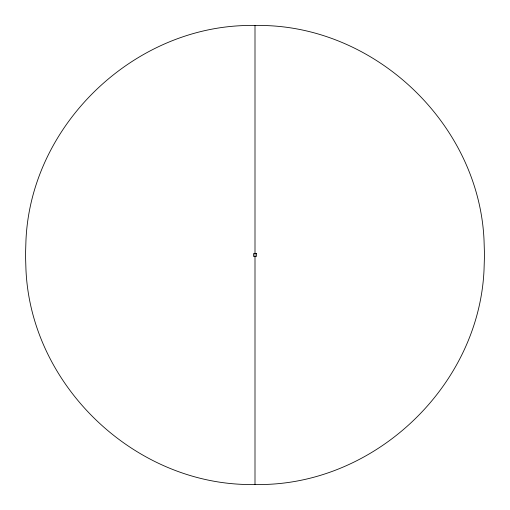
<?xml version="1.0" encoding="UTF-8"?>
<svg xmlns="http://www.w3.org/2000/svg" width="510" height="510" viewBox="0 0 510 510"><rect width="100%" height="100%" fill="white"/><g stroke="black" fill="none" stroke-linecap="round" stroke-linejoin="round"><path stroke-width="0.76" d="M255 25.5C137.222 23.071 30.925 122.891 25.953 240.592L25.5 255L25.953 269.407C30.925 387.109 137.222 486.929 255 484.5C372.778 486.929 479.075 387.109 484.047 269.407L484.5 255L484.047 240.592C479.075 122.891 372.778 23.071 255 25.5L255 484.5M256.434 253.566L253.566 253.566L253.566 256.434L256.434 256.434L256.434 253.566"/></g></svg>
